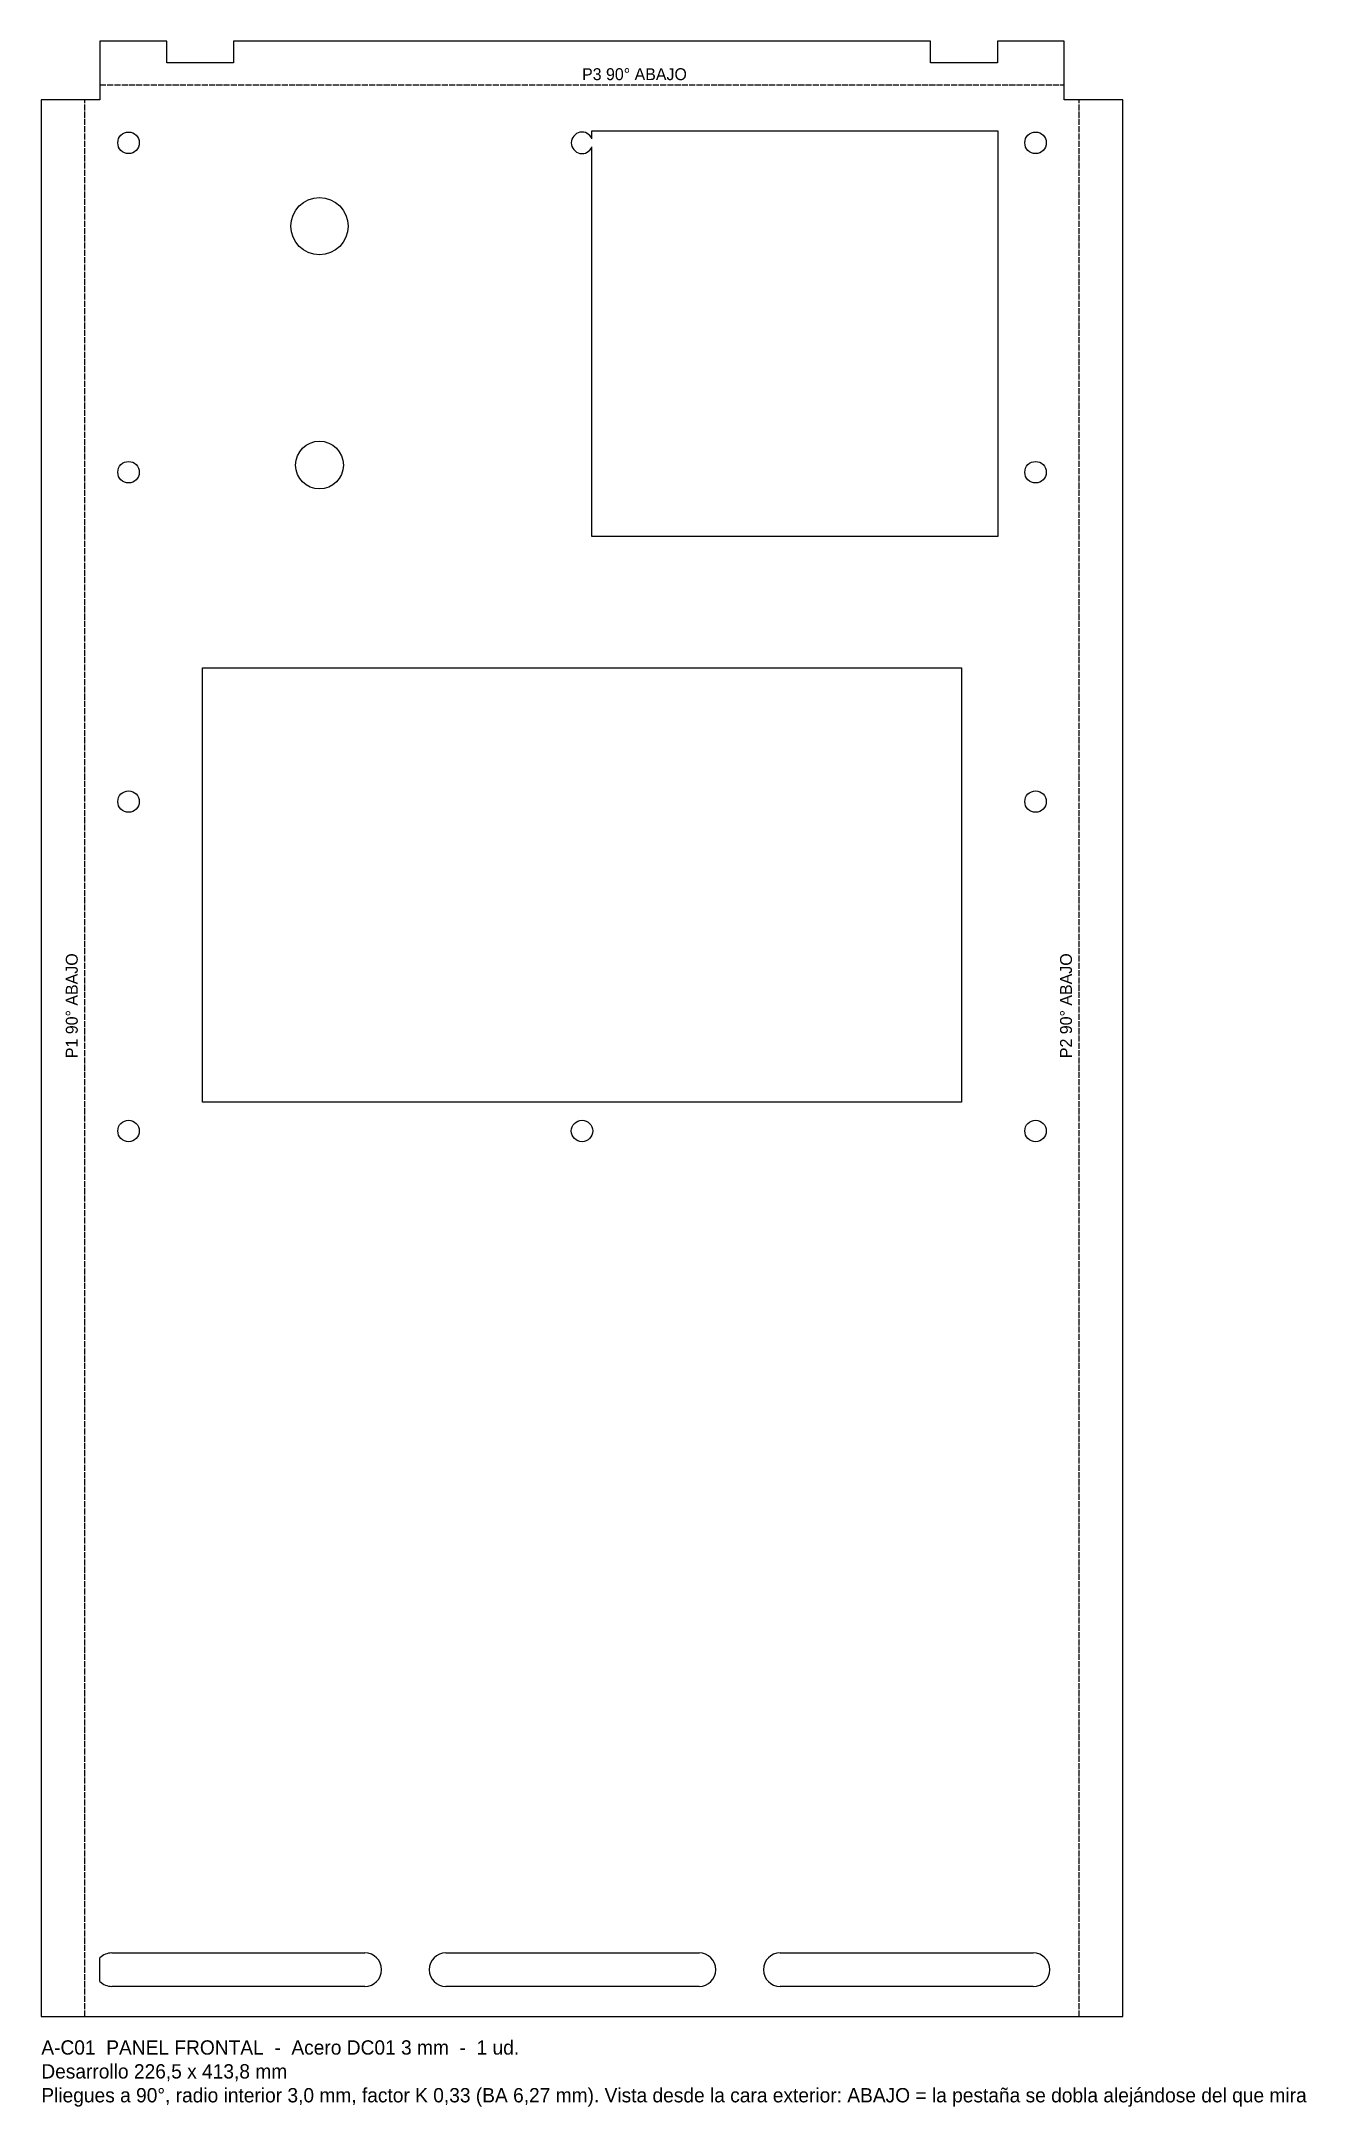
# Model space of a CAD drawing. Header units: millimetres. Extents: x 0 to 265, y -19 to 414.
import ezdxf

# ---------------------------------------------------------------- set-up
doc = ezdxf.new("R2010")
doc.units = ezdxf.units.MM
doc.linetypes.add('DASHED', pattern=[1.524, 1.27, -0.254])
for name, color, linetype in [('CORTE', 7, 'CONTINUOUS'), ('PLIEGUES', 1, 'DASHED'), ('TEXTO', 3, 'CONTINUOUS')]:
    doc.layers.add(name, color=color, linetype=linetype)

msp = doc.modelspace()

# ---------------------------------------------------------------- linework, layer by layer
at = {"layer": 'CORTE'}
for p, q in [((26.27, 413.77), (12.27, 413.77)), ((12.27, 413.77), (12.27, 401.5)), ((26.27, 409.27), (26.27, 413.77)), ((186.27, 413.77), (40.27, 413.77)), ((40.27, 413.77), (40.27, 409.27)), ((186.27, 409.27), (186.27, 413.77)), ((214.27, 413.77), (200.27, 413.77)), ((200.27, 413.77), (200.27, 409.27)), ((214.27, 401.5), (214.27, 413.77)), ((40.27, 409.27), (26.27, 409.27)), ((200.27, 409.27), (186.27, 409.27)), ((12.27, 401.5), (0, 401.5)), ((0, 401.5), (0, 0)), ((226.53, 401.5), (214.27, 401.5)), ((226.53, 0), (226.53, 401.5)), ((115.35, 395.01), (200.35, 395.01)), ((115.35, 393.36), (115.35, 395.01)), ((200.35, 395.01), (200.35, 310.01)), ((115.35, 310.01), (115.35, 391.64)), ((200.35, 310.01), (115.35, 310.01)), ((33.77, 282.5), (192.77, 282.5)), ((33.77, 191.5), (33.77, 282.5)), ((192.77, 282.5), (192.77, 191.5)), ((192.77, 191.5), (33.77, 191.5)), ((14.77, 13.3), (67.77, 13.3)), ((84.77, 13.3), (137.77, 13.3)), ((154.77, 13.3), (207.77, 13.3)), ((12.27, 7.35), (12.27, 12.25)), ((67.77, 6.3), (14.77, 6.3)), ((137.77, 6.3), (84.77, 6.3)), ((207.77, 6.3), (154.77, 6.3)), ((0, 0), (226.53, 0))]:
    msp.add_line(p, q, dxfattribs=at)
for centre, radius in [((18.27, 392.5), 2.25), ((208.27, 392.5), 2.25), ((58.27, 375.04), 6), ((58.27, 325), 5), ((18.27, 323.5), 2.25), ((208.27, 323.5), 2.25), ((18.27, 254.5), 2.25), ((208.27, 254.5), 2.25), ((18.27, 185.5), 2.25), ((113.27, 185.5), 2.25), ((208.27, 185.5), 2.25)]:
    msp.add_circle(centre, radius, dxfattribs=at)
for centre, radius, start, end in [((113.27, 392.5), 2.25, 22.4153, 337.5847), ((14.77, 9.8), 3.5, -270, -224.4153), ((67.77, 9.8), 3.5, -90, 90), ((84.77, 9.8), 3.5, -270, -90), ((137.77, 9.8), 3.5, -90, 90), ((154.77, 9.8), 3.5, -270, -90), ((207.77, 9.8), 3.5, -90, 90), ((14.77, 9.8), 3.5, -135.5847, -90)]:
    msp.add_arc(centre, radius, start, end, dxfattribs=at)
at = {"layer": 'PLIEGUES', "linetype": 'DASHED'}
for p, q in [((12.27, 404.63), (214.27, 404.63)), ((9.13, 0), (9.13, 401.5)), ((217.4, 0), (217.4, 401.5))]:
    msp.add_line(p, q, dxfattribs=at)

# ---------------------------------------------------------------- texts
at = {"layer": 'TEXTO'}
for s, height, p in [('P3 90° ABAJO', 2.5, (113.27, 405.63)), ('A-C01  PANEL FRONTAL  -  Acero DC01 3 mm  -  1 ud.', 3, (0, -8)), ('Desarrollo 226,5 x 413,8 mm', 3, (0, -13)), ('Pliegues a 90°, radio interior 3,0 mm, factor K 0,33 (BA 6,27 mm). Vista desde la cara exterior: ABAJO = la pestaña se dobla alejándose del que mira', 3, (0, -18))]:
    msp.add_text(s, height=height, dxfattribs=at).set_placement(p)
for s, p in [('P1 90° ABAJO', (7.63, 200.75)), ('P2 90° ABAJO', (215.9, 200.75))]:
    msp.add_text(s, height=2.5, rotation=90, dxfattribs=at).set_placement(p)

doc.saveas('drawing.dxf')
